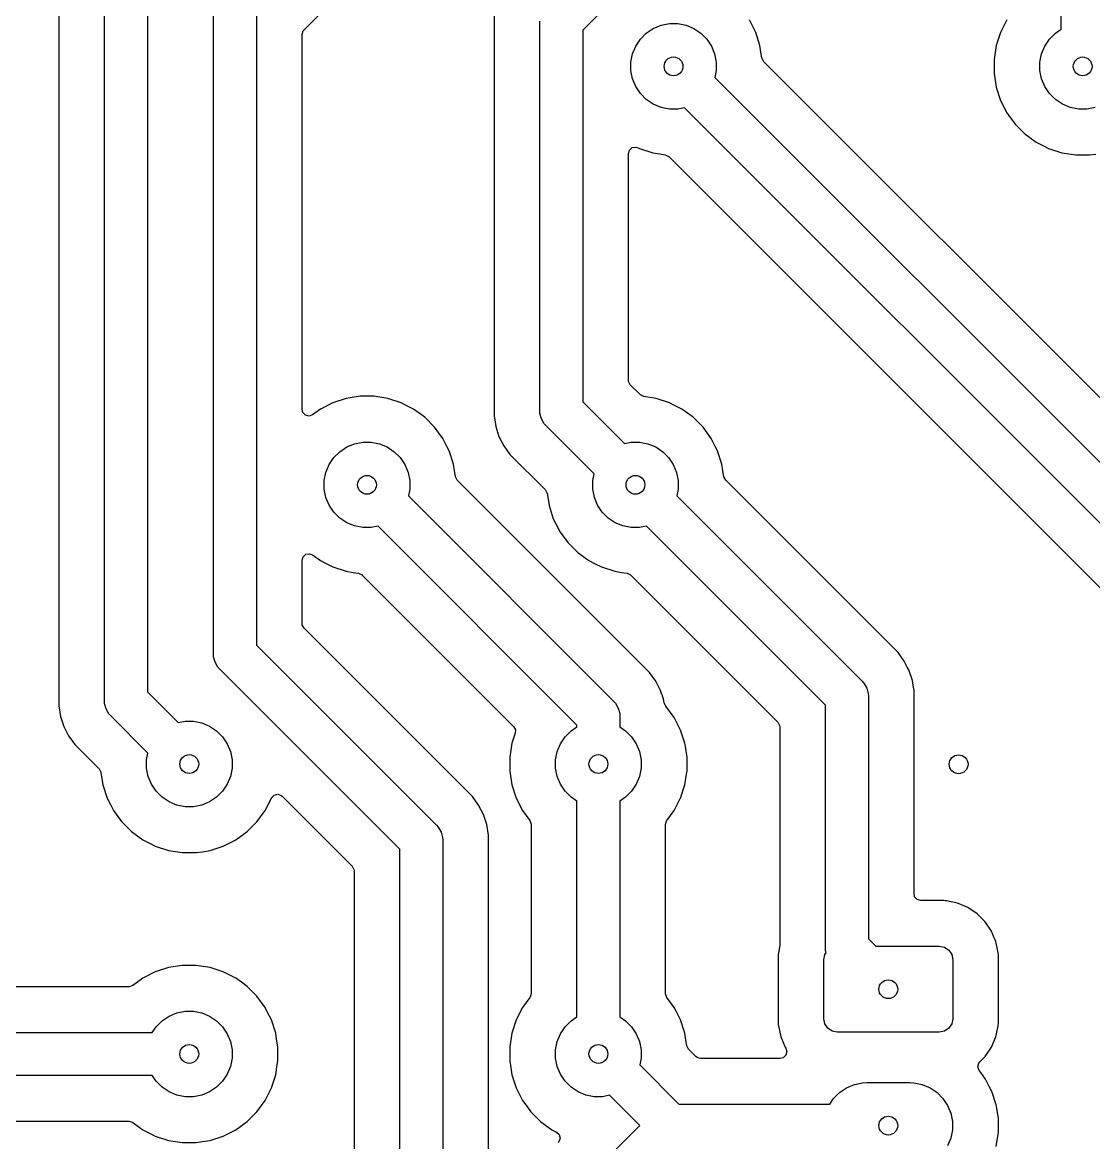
# Model space of a CAD drawing. Header units: millimetres. Extents: x 20 to 120, y -120 to -20.
# Drawn here: x 62.67 to 82.62, y -74.25 to -53.39 of the extents above; entities that cross this region are included whole.
import ezdxf

# ---------------------------------------------------------------- set-up
doc = ezdxf.new("R2010")
doc.units = ezdxf.units.MM
doc.layers.add('B.Cu', color=153, linetype='CONTINUOUS', true_color=0x4d7fc4)

msp = doc.modelspace()

# ---------------------------------------------------------------- linework, layer by layer
at = {"layer": 'B.Cu', "linetype": 'CONTINUOUS'}
for p, q in [((67.91682, -53.523354), (71.373681, -50.066493)), ((82.02, -53.514752), (82.02, -50.228547)), ((75.066142, -51.569443), (73.1073, -53.528285)), ((63.3495, -52.639825), (63.3495, -66.118422)), ((64.2, -66.02), (64.2, -52.738248)), ((65, -52.903933), (65, -65.854314)), ((66.230001, -65.150863), (66.230001, -53.041699)), ((67.030001, -53.207384), (67.030001, -64.985177)), ((71.4568, -53.264177), (71.4568, -60.715722)), ((72.3073, -60.6173), (72.3073, -53.3626)), ((74.567772, -53.439448), (74.721586, -53.408852)), ((74.721586, -53.408852), (74.878414, -53.408852)), ((74.878414, -53.408852), (75.032228, -53.439448)), ((76.255802, -53.426634), (76.211634, -53.339949)), ((81.008368, -53.339945), (80.890422, -53.571423)), ((67.880501, -53.611035), (67.900186, -53.543996)), ((67.880501, -60.595258), (67.880501, -53.611035)), ((67.900186, -53.543996), (67.91682, -53.523354)), ((73.1073, -53.528285), (73.1073, -60.451614)), ((74.181592, -53.697485), (74.292485, -53.586592)), ((74.292485, -53.586592), (74.422883, -53.499463)), ((74.422883, -53.499463), (74.567772, -53.439448)), ((75.032228, -53.439448), (75.177117, -53.499463)), ((75.177117, -53.499463), (75.307515, -53.586592)), ((75.307515, -53.586592), (75.418408, -53.697485)), ((76.329577, -53.571423), (76.255802, -53.426634)), ((76.329577, -53.571425), (76.329577, -53.571423)), ((76.329579, -53.571428), (76.329577, -53.571425)), ((76.40986, -53.818507), (76.329579, -53.571428)), ((80.890422, -53.571423), (80.81014, -53.818506)), ((81.801592, -53.697485), (81.912485, -53.586592)), ((81.912485, -53.586592), (82.02, -53.514752)), ((74.034448, -53.972772), (74.094463, -53.827883)), ((74.094463, -53.827883), (74.181592, -53.697485)), ((75.418408, -53.697485), (75.505537, -53.827883)), ((75.505537, -53.827883), (75.565552, -53.972772)), ((76.421966, -53.894945), (76.40986, -53.818507)), ((80.81014, -53.818506), (80.7695, -54.075097)), ((81.654448, -53.972772), (81.714463, -53.827883)), ((81.714463, -53.827883), (81.801592, -53.697485)), ((74.003852, -54.126586), (74.034448, -53.972772)), ((75.565552, -53.972772), (75.596148, -54.126586)), ((76.446442, -54.049477), (76.421966, -53.894945)), ((81.623852, -54.126586), (81.654448, -53.972772)), ((74.003852, -54.283414), (74.003852, -54.126586)), ((75.596148, -54.126586), (75.596148, -54.283414)), ((76.447749, -54.056437), (76.446442, -54.049477)), ((76.481234, -54.11776), (76.447749, -54.056437)), ((85.353746, -62.990272), (76.481234, -54.11776)), ((80.7695, -54.075097), (80.7695, -54.334902)), ((81.623852, -54.283414), (81.623852, -54.126586)), ((74.034448, -54.437228), (74.003852, -54.283414)), ((74.094463, -54.582117), (74.034448, -54.437228)), ((75.596148, -54.283414), (75.570921, -54.410235)), ((75.570921, -54.410235), (84.821942, -63.661257)), ((80.7695, -54.334902), (80.81014, -54.591493)), ((81.654448, -54.437228), (81.623852, -54.283414)), ((81.714463, -54.582117), (81.654448, -54.437228)), ((74.181592, -54.712515), (74.094463, -54.582117)), ((80.81014, -54.591493), (80.890422, -54.838576)), ((81.801592, -54.712515), (81.714463, -54.582117)), ((74.292485, -54.823408), (74.181592, -54.712515)), ((74.422883, -54.910537), (74.292485, -54.823408)), ((80.890422, -54.838576), (81.008368, -55.070054)), ((81.912485, -54.823408), (81.801592, -54.712515)), ((82.042883, -54.910537), (81.912485, -54.823408)), ((74.567772, -54.970552), (74.422883, -54.910537)), ((74.721586, -55.001148), (74.567772, -54.970552)), ((74.878414, -55.001148), (74.721586, -55.001148)), ((75.005235, -54.975921), (74.878414, -55.001148)), ((84.1391, -64.109785), (75.005235, -54.975921)), ((81.008368, -55.070054), (81.0383, -55.111252)), ((82.187772, -54.970552), (82.042883, -54.910537)), ((82.341586, -55.001148), (82.187772, -54.970552)), ((82.498414, -55.001148), (82.341586, -55.001148)), ((82.652228, -54.970552), (82.498414, -55.001148)), ((81.0383, -55.111252), (81.161069, -55.280229)), ((81.161069, -55.280229), (81.344771, -55.463931)), ((81.344771, -55.463931), (81.554949, -55.616634)), ((74.030289, -55.717833), (74.099447, -55.707889)), ((74.099447, -55.707889), (74.138094, -55.720142)), ((81.554949, -55.616634), (81.702445, -55.691787)), ((81.702445, -55.691787), (81.786423, -55.734577)), ((73.9578, -55.830627), (73.977485, -55.763588)), ((73.9578, -60.047964), (73.9578, -55.830627)), ((73.977485, -55.763588), (74.030289, -55.717833)), ((74.138094, -55.720142), (74.166428, -55.734579)), ((74.166428, -55.734579), (74.413507, -55.81486)), ((74.413507, -55.81486), (74.541393, -55.835114)), ((74.541393, -55.835114), (74.644477, -55.851442)), ((74.644477, -55.851442), (74.707612, -55.881371)), ((74.707612, -55.881371), (74.71276, -55.886234)), ((74.71276, -55.886234), (83.252281, -64.425755)), ((81.786423, -55.734577), (81.786425, -55.734577)), ((81.786425, -55.734577), (81.786428, -55.734579)), ((81.786428, -55.734579), (82.033507, -55.81486)), ((82.033507, -55.81486), (82.162127, -55.835231)), ((82.162127, -55.835231), (82.290098, -55.8555)), ((82.290098, -55.8555), (82.290103, -55.8555)), ((82.290103, -55.8555), (82.549902, -55.8555)), ((82.549902, -55.8555), (82.663298, -55.837539)), ((73.960634, -60.074322), (73.9578, -60.047964)), ((73.994119, -60.135645), (73.960634, -60.074322)), ((74.177239, -60.318765), (73.994119, -60.135645)), ((68.456423, -60.470422), (68.224945, -60.588368)), ((68.703506, -60.39014), (68.456423, -60.470422)), ((68.960098, -60.3495), (68.703506, -60.39014)), ((68.960103, -60.3495), (68.960098, -60.3495)), ((69.219897, -60.3495), (68.960103, -60.3495)), ((69.219902, -60.3495), (69.219897, -60.3495)), ((69.476493, -60.39014), (69.219902, -60.3495)), ((69.723576, -60.470422), (69.476493, -60.39014)), ((69.818684, -60.518883), (69.723576, -60.470422)), ((73.1073, -60.451614), (73.884764, -61.229078)), ((74.182387, -60.323628), (74.177239, -60.318765)), ((74.245522, -60.353557), (74.182387, -60.323628)), ((74.476493, -60.390139), (74.245522, -60.353557)), ((74.723576, -60.470422), (74.476493, -60.390139)), ((74.818684, -60.518883), (74.723576, -60.470422)), ((67.894831, -60.653125), (67.880501, -60.595258)), ((67.943526, -60.70323), (67.894831, -60.653125)), ((68.01158, -60.719056), (67.943526, -60.70323)), ((68.077386, -60.695576), (68.01158, -60.719056)), ((68.224945, -60.588368), (68.077386, -60.695576)), ((69.955051, -60.588366), (69.818684, -60.518883)), ((70.165229, -60.741069), (69.955051, -60.588366)), ((71.4568, -60.715722), (71.48759, -60.910126)), ((72.310722, -60.66951), (72.3073, -60.6173)), ((72.337748, -60.770374), (72.310722, -60.66951)), ((74.955051, -60.588366), (74.818684, -60.518883)), ((75.165229, -60.741069), (74.955051, -60.588366)), ((70.348931, -60.924771), (70.165229, -60.741069)), ((70.501634, -61.134949), (70.348931, -60.924771)), ((71.48759, -60.910126), (71.548417, -61.09733)), ((72.389959, -60.860805), (72.337748, -60.770374)), ((72.424457, -60.900143), (72.389959, -60.860805)), ((73.319078, -61.794764), (72.424457, -60.900143)), ((75.348931, -60.924771), (75.165229, -60.741069)), ((75.501634, -61.134949), (75.348931, -60.924771)), ((70.576787, -61.282445), (70.501634, -61.134949)), ((71.548417, -61.09733), (71.637776, -61.272705)), ((75.576787, -61.282445), (75.501634, -61.134949)), ((68.582485, -61.381592), (68.712883, -61.294463)), ((68.712883, -61.294463), (68.857772, -61.234448)), ((68.857772, -61.234448), (69.011586, -61.203852)), ((69.011586, -61.203852), (69.168414, -61.203852)), ((69.168414, -61.203852), (69.322228, -61.234448)), ((69.322228, -61.234448), (69.467117, -61.294463)), ((69.467117, -61.294463), (69.597515, -61.381592)), ((70.619577, -61.366423), (70.576787, -61.282445)), ((71.637776, -61.272705), (71.753472, -61.431946)), ((73.884764, -61.229078), (74.011586, -61.203852)), ((74.011586, -61.203852), (74.168414, -61.203852)), ((74.168414, -61.203852), (74.322228, -61.234448)), ((74.322228, -61.234448), (74.467117, -61.294463)), ((74.467117, -61.294463), (74.597515, -61.381592)), ((75.619577, -61.366423), (75.576787, -61.282445)), ((68.384463, -61.622883), (68.471592, -61.492485)), ((68.471592, -61.492485), (68.582485, -61.381592)), ((69.597515, -61.381592), (69.708408, -61.492485)), ((69.708408, -61.492485), (69.795537, -61.622883)), ((70.619577, -61.366425), (70.619577, -61.366423)), ((70.619579, -61.366428), (70.619577, -61.366425)), ((70.69986, -61.613507), (70.619579, -61.366428)), ((71.753472, -61.431946), (71.753474, -61.431948)), ((71.753474, -61.431948), (72.408765, -62.087239)), ((74.597515, -61.381592), (74.708408, -61.492485)), ((74.708408, -61.492485), (74.795537, -61.622883)), ((75.619577, -61.366425), (75.619577, -61.366423)), ((75.619579, -61.366428), (75.619577, -61.366425)), ((75.69986, -61.613507), (75.619579, -61.366428)), ((68.324448, -61.767772), (68.384463, -61.622883)), ((69.795537, -61.622883), (69.855552, -61.767772)), ((70.720114, -61.741393), (70.69986, -61.613507)), ((70.736442, -61.844477), (70.720114, -61.741393)), ((74.795537, -61.622883), (74.855552, -61.767772)), ((75.720114, -61.741393), (75.69986, -61.613507)), ((75.736442, -61.844477), (75.720114, -61.741393)), ((68.293852, -61.921586), (68.324448, -61.767772)), ((68.293852, -62.078414), (68.293852, -61.921586)), ((69.855552, -61.767772), (69.886148, -61.921586)), ((69.886148, -61.921586), (69.886148, -62.078414)), ((70.737749, -61.851437), (70.736442, -61.844477)), ((70.771234, -61.91276), (70.737749, -61.851437)), ((74.214646, -65.356172), (70.771234, -61.91276)), ((73.293852, -61.921586), (73.319078, -61.794764)), ((73.293852, -62.078414), (73.293852, -61.921586)), ((74.855552, -61.767772), (74.886148, -61.921586)), ((74.886148, -61.921586), (74.886148, -62.078414)), ((75.737749, -61.851437), (75.736442, -61.844477)), ((75.771234, -61.91276), (75.737749, -61.851437)), ((78.982328, -65.123854), (75.771234, -61.91276)), ((68.324448, -62.232228), (68.293852, -62.078414)), ((69.886148, -62.078414), (69.860921, -62.205235)), ((72.408765, -62.087239), (72.44225, -62.148562)), ((72.44225, -62.148562), (72.443557, -62.155522)), ((72.443557, -62.155522), (72.480139, -62.386493)), ((73.324448, -62.232228), (73.293852, -62.078414)), ((74.886148, -62.078414), (74.860921, -62.205235)), ((68.384463, -62.377117), (68.324448, -62.232228)), ((68.471592, -62.507515), (68.384463, -62.377117)), ((69.860921, -62.205235), (73.682842, -66.027157)), ((72.480139, -62.386493), (72.560422, -62.633576)), ((73.384463, -62.377117), (73.324448, -62.232228)), ((73.471592, -62.507515), (73.384463, -62.377117)), ((74.860921, -62.205235), (78.311343, -65.655657)), ((68.582485, -62.618408), (68.471592, -62.507515)), ((73.582485, -62.618408), (73.471592, -62.507515)), ((68.712883, -62.705537), (68.582485, -62.618408)), ((68.857772, -62.765552), (68.712883, -62.705537)), ((69.011586, -62.796148), (68.857772, -62.765552)), ((69.168414, -62.796148), (69.011586, -62.796148)), ((69.295235, -62.770921), (69.168414, -62.796148)), ((73, -66.475685), (69.295235, -62.770921)), ((72.560422, -62.633576), (72.641534, -62.792764)), ((72.641534, -62.792764), (72.678366, -62.865051)), ((73.712883, -62.705537), (73.582485, -62.618408)), ((73.857772, -62.765552), (73.712883, -62.705537)), ((74.011586, -62.796148), (73.857772, -62.765552)), ((74.168414, -62.796148), (74.011586, -62.796148)), ((74.295235, -62.770921), (74.168414, -62.796148)), ((77.6285, -66.104186), (74.295235, -62.770921)), ((72.678366, -62.865051), (72.831069, -63.075229)), ((72.831069, -63.075229), (73.014771, -63.258931)), ((67.880501, -63.404741), (67.900186, -63.337702)), ((67.880501, -64.581527), (67.880501, -63.404741)), ((67.900186, -63.337702), (67.95299, -63.291947)), ((67.95299, -63.291947), (68.022148, -63.282003)), ((68.022148, -63.282003), (68.077383, -63.304421)), ((68.077383, -63.304421), (68.224949, -63.411634)), ((68.224949, -63.411634), (68.32786, -63.46407)), ((73.014771, -63.258931), (73.224949, -63.411634)), ((73.224949, -63.411634), (73.32787, -63.464075)), ((68.32786, -63.46407), (68.456423, -63.529577)), ((68.456423, -63.529577), (68.456425, -63.529577)), ((68.456425, -63.529577), (68.456428, -63.529579)), ((68.456428, -63.529579), (68.703507, -63.60986)), ((68.703507, -63.60986), (68.831393, -63.630114)), ((68.831393, -63.630114), (68.934477, -63.646442)), ((73.32787, -63.464075), (73.456423, -63.529577)), ((73.456423, -63.529577), (73.456425, -63.529577)), ((73.456425, -63.529577), (73.456428, -63.529579)), ((73.456428, -63.529579), (73.703507, -63.60986)), ((73.703507, -63.60986), (73.831393, -63.630114)), ((73.831393, -63.630114), (73.934477, -63.646442)), ((68.934477, -63.646442), (68.997612, -63.676371)), ((68.997612, -63.676371), (69.00276, -63.681234)), ((69.00276, -63.681234), (71.820989, -66.499463)), ((73.934477, -63.646442), (73.997612, -63.676371)), ((73.997612, -63.676371), (74.00276, -63.681234)), ((74.00276, -63.681234), (76.741681, -66.420155)), ((67.883335, -64.607885), (67.880501, -64.581527)), ((67.91682, -64.669208), (67.883335, -64.607885)), ((71.053829, -67.806217), (67.91682, -64.669208)), ((67.030001, -64.985177), (70.382843, -68.33802)), ((66.233423, -65.203073), (66.230001, -65.150863)), ((66.260449, -65.303937), (66.233423, -65.203073)), ((66.31266, -65.394368), (66.260449, -65.303937)), ((79.098024, -65.283095), (78.982328, -65.123854)), ((79.154281, -65.393506), (79.098024, -65.283095)), ((66.347158, -65.433706), (66.31266, -65.394368)), ((69.7, -68.786547), (66.347158, -65.433706)), ((74.353828, -65.495354), (74.214646, -65.356172)), ((74.469524, -65.654595), (74.353828, -65.495354)), ((79.187829, -65.459347), (79.154281, -65.393506)), ((79.188891, -65.463112), (79.187829, -65.459347)), ((79.248208, -65.645669), (79.188891, -65.463112)), ((74.540231, -65.793366), (74.469524, -65.654595)), ((78.311343, -65.655657), (78.345841, -65.694995)), ((78.345841, -65.694995), (78.398052, -65.785426)), ((79.248208, -65.64567), (79.248208, -65.645669)), ((79.248209, -65.645674), (79.248208, -65.64567)), ((79.2545, -65.685394), (79.248209, -65.645674)), ((79.279, -65.840077), (79.2545, -65.685394)), ((65, -65.854314), (65.574764, -66.429078)), ((74.558883, -65.829974), (74.540231, -65.793366)), ((74.558885, -65.829977), (74.558883, -65.829974)), ((74.583958, -65.907145), (74.558885, -65.829977)), ((74.584852, -65.909897), (74.583958, -65.907145)), ((74.619709, -66.017173), (74.584852, -65.909897)), ((78.398052, -65.785426), (78.425078, -65.88629)), ((78.425078, -65.88629), (78.4285, -65.9385)), ((79.279, -69.6205), (79.279, -65.840077)), ((63.3495, -66.118422), (63.38029, -66.312826)), ((64.203422, -66.07221), (64.2, -66.02)), ((64.230448, -66.173074), (64.203422, -66.07221)), ((73.682842, -66.027157), (73.717341, -66.066495)), ((73.717341, -66.066495), (73.769552, -66.156927)), ((74.627346, -66.065398), (74.619709, -66.017173)), ((74.62916, -66.072012), (74.627346, -66.065398)), ((74.634905, -66.081896), (74.62916, -66.072012)), ((74.643242, -66.104376), (74.634905, -66.081896)), ((74.65314, -66.11327), (74.643242, -66.104376)), ((74.65704, -66.119979), (74.65314, -66.11327)), ((74.655767, -66.121067), (74.65704, -66.119979)), ((74.658927, -66.124767), (74.655767, -66.121067)), ((74.658931, -66.124771), (74.658927, -66.124767)), ((74.811634, -66.334949), (74.658931, -66.124771)), ((77.6285, -70.6235), (77.6285, -66.104186)), ((78.4285, -65.9385), (78.4285, -70.457814)), ((63.38029, -66.312826), (63.441117, -66.50003)), ((64.282659, -66.263505), (64.230448, -66.173074)), ((64.317157, -66.302843), (64.282659, -66.263505)), ((65.009078, -66.994764), (64.317157, -66.302843)), ((73.769552, -66.156927), (73.796578, -66.25779)), ((73.796578, -66.25779), (73.8, -66.31)), ((73.8, -66.31), (73.8, -66.509752)), ((74.873554, -66.456474), (74.811634, -66.334949)), ((63.441117, -66.50003), (63.510227, -66.635664)), ((65.574764, -66.429078), (65.701586, -66.403852)), ((65.701586, -66.403852), (65.858414, -66.403852)), ((65.858414, -66.403852), (66.012228, -66.434448)), ((66.012228, -66.434448), (66.157117, -66.494463)), ((66.157117, -66.494463), (66.287515, -66.581592)), ((71.820989, -66.499463), (71.854474, -66.560786)), ((71.854474, -66.560786), (71.851239, -66.625462)), ((72.892485, -66.581592), (73, -66.509752)), ((73, -66.509752), (73, -66.475685)), ((73.8, -66.509752), (73.907515, -66.581592)), ((74.929577, -66.566423), (74.873554, -66.456474)), ((76.741681, -66.420155), (76.775166, -66.481478)), ((76.775166, -66.481478), (76.778, -66.507836)), ((76.778, -66.507836), (76.778, -70.582338)), ((63.510227, -66.635664), (63.530476, -66.675405)), ((63.530476, -66.675405), (63.646172, -66.834646)), ((66.287515, -66.581592), (66.398408, -66.692485)), ((66.398408, -66.692485), (66.485537, -66.822883)), ((71.851239, -66.625462), (71.79014, -66.813502)), ((72.694463, -66.822883), (72.781592, -66.692485)), ((72.781592, -66.692485), (72.892485, -66.581592)), ((73.907515, -66.581592), (74.018408, -66.692485)), ((74.018408, -66.692485), (74.105537, -66.822883)), ((74.929577, -66.566425), (74.929577, -66.566423)), ((74.929579, -66.566428), (74.929577, -66.566425)), ((75.00986, -66.813507), (74.929579, -66.566428)), ((63.646172, -66.834646), (63.646174, -66.834648)), ((63.646174, -66.834648), (64.098765, -67.287239)), ((66.485537, -66.822883), (66.545552, -66.967772)), ((66.545552, -66.967772), (66.576148, -67.121586)), ((71.79014, -66.813505), (71.7495, -67.070097)), ((71.79014, -66.813502), (71.79014, -66.813505)), ((72.603852, -67.121586), (72.634448, -66.967772)), ((72.634448, -66.967772), (72.694463, -66.822883)), ((74.105537, -66.822883), (74.165552, -66.967772)), ((74.165552, -66.967772), (74.196148, -67.121586)), ((75.019757, -66.875996), (75.00986, -66.813507)), ((75.0505, -67.070097), (75.019757, -66.875996)), ((64.983852, -67.121586), (65.009078, -66.994764)), ((64.983852, -67.278414), (64.983852, -67.121586)), ((66.576148, -67.121586), (66.576148, -67.278414)), ((71.7495, -67.070097), (71.7495, -67.329902)), ((72.603852, -67.278414), (72.603852, -67.121586)), ((74.196148, -67.121586), (74.196148, -67.278414)), ((75.0505, -67.329902), (75.0505, -67.070097)), ((64.098765, -67.287239), (64.13225, -67.348562)), ((64.13225, -67.348562), (64.133557, -67.355522)), ((64.133557, -67.355522), (64.170139, -67.586493)), ((65.014448, -67.432228), (64.983852, -67.278414)), ((66.576148, -67.278414), (66.545552, -67.432228)), ((71.7495, -67.329902), (71.79014, -67.586493)), ((72.634448, -67.432228), (72.603852, -67.278414)), ((74.196148, -67.278414), (74.165552, -67.432228)), ((75.00986, -67.586493), (75.041003, -67.38986)), ((75.041003, -67.38986), (75.0505, -67.329902)), ((64.170139, -67.586493), (64.250422, -67.833576)), ((65.074463, -67.577117), (65.014448, -67.432228)), ((65.161592, -67.707515), (65.074463, -67.577117)), ((66.485537, -67.577117), (66.398408, -67.707515)), ((66.545552, -67.432228), (66.485537, -67.577117)), ((71.79014, -67.586493), (71.870422, -67.833576)), ((72.694463, -67.577117), (72.634448, -67.432228)), ((72.781592, -67.707515), (72.694463, -67.577117)), ((74.105537, -67.577117), (74.018408, -67.707515)), ((74.165552, -67.432228), (74.105537, -67.577117)), ((74.929579, -67.833572), (75.00986, -67.586493)), ((65.272485, -67.818408), (65.161592, -67.707515)), ((66.398408, -67.707515), (66.287515, -67.818408)), ((67.311302, -67.83019), (67.359277, -67.779394)), ((67.359277, -67.779394), (67.427098, -67.762599)), ((67.427098, -67.762599), (67.493233, -67.785136)), ((67.493233, -67.785136), (67.509468, -67.798804)), ((67.509468, -67.798804), (68.813181, -69.102517)), ((71.169523, -67.965456), (71.053829, -67.806217)), ((72.892485, -67.818408), (72.781592, -67.707515)), ((74.018408, -67.707515), (73.907515, -67.818408)), ((64.250422, -67.833576), (64.31762, -67.965457)), ((64.31762, -67.965457), (64.354722, -68.038274)), ((65.402883, -67.905537), (65.272485, -67.818408)), ((65.547772, -67.965552), (65.402883, -67.905537)), ((65.701586, -67.996148), (65.547772, -67.965552)), ((65.858414, -67.996148), (65.701586, -67.996148)), ((66.012228, -67.965552), (65.858414, -67.996148)), ((66.157117, -67.905537), (66.012228, -67.965552)), ((66.287515, -67.818408), (66.157117, -67.905537)), ((67.191634, -68.065051), (67.309579, -67.833572)), ((67.309579, -67.83357), (67.311302, -67.83019)), ((67.309579, -67.833572), (67.309579, -67.83357)), ((71.258882, -68.140831), (71.169523, -67.965456)), ((71.870422, -67.833576), (71.988366, -68.065051)), ((73, -67.890247), (72.892485, -67.818408)), ((73, -71.909752), (73, -67.890247)), ((73.907515, -67.818408), (73.8, -67.890247)), ((73.8, -67.890247), (73.8, -71.909752)), ((74.811634, -68.065051), (74.925247, -67.842073)), ((74.925247, -67.842073), (74.929577, -67.833576)), ((74.929577, -67.833575), (74.929579, -67.833572)), ((74.929577, -67.833576), (74.929577, -67.833575)), ((64.354722, -68.038274), (64.368368, -68.065054)), ((64.368368, -68.065054), (64.482093, -68.221583)), ((64.482093, -68.221583), (64.521069, -68.275229)), ((67.038931, -68.275229), (67.191634, -68.065051)), ((71.319709, -68.328035), (71.258882, -68.140831)), ((71.988366, -68.065051), (72.125819, -68.254239)), ((74.674161, -68.254265), (74.811634, -68.065051)), ((64.521069, -68.275229), (64.704771, -68.458931)), ((66.855229, -68.458931), (67.038931, -68.275229)), ((70.382843, -68.33802), (70.417341, -68.377357)), ((70.417341, -68.377357), (70.469552, -68.467788)), ((71.3505, -68.522439), (71.319709, -68.328035)), ((72.125819, -68.254239), (72.149298, -68.320043)), ((72.149298, -68.320043), (72.1495, -68.327122)), ((72.1495, -68.327122), (72.1495, -71.472877)), ((74.6505, -68.327122), (74.670185, -68.260083)), ((74.6505, -71.472877), (74.6505, -68.327122)), ((74.670185, -68.260083), (74.674161, -68.254265)), ((64.704771, -68.458931), (64.914949, -68.611634)), ((64.914949, -68.611634), (65.062445, -68.686787)), ((66.413572, -68.729579), (66.645051, -68.611634)), ((66.645051, -68.611634), (66.855229, -68.458931)), ((70.469552, -68.467788), (70.469552, -68.467789)), ((70.469552, -68.467789), (70.496578, -68.568652)), ((70.496578, -68.568652), (70.5, -68.620862)), ((70.5, -68.620862), (70.5, -76.9)), ((71.3505, -76.998422), (71.3505, -68.522439)), ((65.062445, -68.686787), (65.146423, -68.729577)), ((65.146423, -68.729577), (65.146425, -68.729577)), ((65.146425, -68.729577), (65.146428, -68.729579)), ((65.146428, -68.729579), (65.393507, -68.80986)), ((65.393507, -68.80986), (65.525706, -68.830797)), ((65.525706, -68.830797), (65.650098, -68.8505)), ((65.650098, -68.8505), (65.650103, -68.8505)), ((65.650103, -68.8505), (65.909902, -68.8505)), ((65.909902, -68.8505), (66.023298, -68.832539)), ((66.023298, -68.832539), (66.166493, -68.80986)), ((66.166493, -68.80986), (66.413572, -68.729579)), ((69.7, -76.5), (69.7, -68.786547)), ((68.813181, -69.102517), (68.846666, -69.16384)), ((68.846666, -69.16384), (68.8495, -69.190198)), ((68.8495, -69.190198), (68.8495, -75.5255)), ((79.290206, -69.672011), (79.279, -69.6205)), ((79.335961, -69.724815), (79.290206, -69.672011)), ((79.403, -69.7445), (79.335961, -69.724815)), ((79.834027, -69.7445), (79.403, -69.7445)), ((79.834038, -69.7445), (79.834027, -69.7445)), ((79.866492, -69.746433), (79.834038, -69.7445)), ((79.88125, -69.747312), (79.866492, -69.746433)), ((80.086602, -69.791984), (79.88125, -69.747312)), ((80.086613, -69.791987), (80.086602, -69.791984)), ((80.279808, -69.874718), (80.086613, -69.791987)), ((80.279811, -69.87472), (80.279808, -69.874718)), ((80.279813, -69.874721), (80.279811, -69.87472)), ((80.453865, -69.992523), (80.279813, -69.874721)), ((80.602477, -70.141135), (80.453865, -69.992523)), ((80.720279, -70.315187), (80.602477, -70.141135)), ((80.72028, -70.315189), (80.720279, -70.315187)), ((80.720281, -70.315191), (80.72028, -70.315189)), ((80.767525, -70.425517), (80.720281, -70.315191)), ((78.4285, -70.457814), (78.565686, -70.595)), ((80.788075, -70.473506), (80.767525, -70.425517)), ((80.803012, -70.508386), (80.788075, -70.473506)), ((80.803015, -70.508397), (80.803012, -70.508386)), ((80.807702, -70.529945), (80.803015, -70.508397)), ((76.752312, -70.713755), (76.7495, -70.760962)), ((76.775166, -70.608696), (76.752312, -70.713749)), ((76.752312, -70.713749), (76.752312, -70.713755)), ((76.778, -70.582338), (76.775166, -70.608696)), ((77.61903, -70.749329), (77.642311, -70.714485)), ((77.631922, -70.67571), (77.6285, -70.6235)), ((77.642311, -70.714485), (77.631922, -70.67571)), ((78.565686, -70.595), (79.75, -70.595)), ((79.75, -70.595), (79.845671, -70.61403)), ((79.845671, -70.61403), (79.926777, -70.668223)), ((79.926777, -70.668223), (79.98097, -70.749329)), ((80.847688, -70.713755), (80.807702, -70.529945)), ((80.8505, -70.760962), (80.847688, -70.713755)), ((76.7495, -70.760962), (76.7495, -72.029038)), ((77.6, -70.845), (77.61903, -70.749329)), ((77.6, -71.945), (77.6, -70.845)), ((79.98097, -70.749329), (80, -70.845)), ((80, -70.845), (80, -71.945)), ((80.8505, -72.029038), (80.8505, -70.760962)), ((65.146423, -71.070422), (64.914945, -71.188368)), ((65.393506, -70.99014), (65.146423, -71.070422)), ((65.650098, -70.9495), (65.393506, -70.99014)), ((65.650103, -70.9495), (65.650098, -70.9495)), ((65.909897, -70.9495), (65.650103, -70.9495)), ((65.909902, -70.9495), (65.909897, -70.9495)), ((66.166493, -70.99014), (65.909902, -70.9495)), ((66.413576, -71.070422), (66.166493, -70.99014)), ((66.572764, -71.151534), (66.413576, -71.070422)), ((66.645051, -71.188366), (66.572764, -71.151534)), ((64.652877, -71.3495), (58.266778, -71.3495)), ((64.659956, -71.349298), (64.652877, -71.3495)), ((64.725762, -71.325818), (64.659956, -71.349298)), ((64.914945, -71.188368), (64.725762, -71.325818)), ((66.645053, -71.188367), (66.645051, -71.188366)), ((66.645054, -71.188368), (66.645053, -71.188367)), ((66.750671, -71.265103), (66.645054, -71.188368)), ((66.855229, -71.341069), (66.750671, -71.265103)), ((67.038931, -71.524771), (66.855229, -71.341069)), ((67.191634, -71.734949), (67.038931, -71.524771)), ((72.125818, -71.545762), (71.988368, -71.734945)), ((72.129815, -71.539916), (72.125818, -71.545762)), ((72.1495, -71.472877), (72.129815, -71.539916)), ((74.650702, -71.479956), (74.6505, -71.472877)), ((74.674182, -71.545762), (74.650702, -71.479956)), ((74.811634, -71.734949), (74.674182, -71.545762)), ((67.231825, -71.813828), (67.191634, -71.734949)), ((71.988368, -71.734945), (71.870422, -71.966423)), ((74.851825, -71.813828), (74.811634, -71.734949)), ((65.161592, -72.092485), (65.272485, -71.981592)), ((65.272485, -71.981592), (65.402883, -71.894463)), ((65.402883, -71.894463), (65.547772, -71.834448)), ((65.547772, -71.834448), (65.701586, -71.803852)), ((65.701586, -71.803852), (65.858414, -71.803852)), ((65.858414, -71.803852), (66.012228, -71.834448)), ((66.012228, -71.834448), (66.157117, -71.894463)), ((66.157117, -71.894463), (66.287515, -71.981592)), ((66.287515, -71.981592), (66.398408, -72.092485)), ((67.309577, -71.966423), (67.231825, -71.813828)), ((67.309577, -71.966425), (67.309577, -71.966423)), ((67.309579, -71.966428), (67.309577, -71.966425)), ((67.38986, -72.213507), (67.309579, -71.966428)), ((71.870422, -71.966423), (71.79014, -72.213506)), ((72.781592, -72.092485), (72.892485, -71.981592)), ((72.892485, -71.981592), (73, -71.909752)), ((73.8, -71.909752), (73.907515, -71.981592)), ((73.907515, -71.981592), (74.018408, -72.092485)), ((74.929577, -71.966423), (74.851825, -71.813828)), ((74.929577, -71.966425), (74.929577, -71.966423)), ((74.929579, -71.966428), (74.929577, -71.966425)), ((75.00986, -72.213507), (74.929579, -71.966428)), ((77.61903, -72.040671), (77.6, -71.945)), ((80, -71.945), (79.98097, -72.040671)), ((65.089753, -72.2), (65.161592, -72.092485)), ((66.398408, -72.092485), (66.485537, -72.222883)), ((72.694463, -72.222883), (72.781592, -72.092485)), ((74.018408, -72.092485), (74.105537, -72.222883)), ((76.7495, -72.029038), (76.750773, -72.050405)), ((76.750773, -72.050405), (76.752312, -72.07625)), ((76.752312, -72.07625), (76.796984, -72.281602)), ((77.673223, -72.121777), (77.61903, -72.040671)), ((77.754329, -72.17597), (77.673223, -72.121777)), ((77.85, -72.195), (77.754329, -72.17597)), ((79.845671, -72.17597), (79.75, -72.195)), ((79.926777, -72.121777), (79.845671, -72.17597)), ((79.98097, -72.040671), (79.926777, -72.121777)), ((80.803013, -72.281612), (80.840236, -72.1105)), ((80.840236, -72.1105), (80.847687, -72.07625)), ((80.847687, -72.076249), (80.847688, -72.076245)), ((80.847687, -72.07625), (80.847687, -72.076249)), ((80.847688, -72.076245), (80.8505, -72.029038)), ((58.3652, -72.2), (65.089753, -72.2)), ((66.485537, -72.222883), (66.545552, -72.367772)), ((66.545552, -72.367772), (66.576148, -72.521586)), ((67.407072, -72.322181), (67.38986, -72.213507)), ((67.4305, -72.470097), (67.407072, -72.322181)), ((71.79014, -72.213506), (71.7495, -72.470097)), ((72.603852, -72.521586), (72.634448, -72.367772)), ((72.634448, -72.367772), (72.694463, -72.222883)), ((74.105537, -72.222883), (74.165552, -72.367772)), ((74.165552, -72.367772), (74.196148, -72.521586)), ((75.030114, -72.341393), (75.00986, -72.213507)), ((75.046442, -72.444477), (75.030114, -72.341393)), ((76.796984, -72.281602), (76.796987, -72.281613)), ((76.796987, -72.281613), (76.879718, -72.474808)), ((79.75, -72.195), (77.85, -72.195)), ((80.720279, -72.474813), (80.803013, -72.281612)), ((66.576148, -72.521586), (66.576148, -72.678414)), ((67.4305, -72.729902), (67.4305, -72.470097)), ((71.7495, -72.470097), (71.7495, -72.729902)), ((72.603852, -72.678414), (72.603852, -72.521586)), ((74.196148, -72.521586), (74.196148, -72.678414)), ((75.047749, -72.451437), (75.046442, -72.444477)), ((75.081234, -72.51276), (75.047749, -72.451437)), ((75.216655, -72.648181), (75.081234, -72.51276)), ((76.879718, -72.474808), (76.87972, -72.474811)), ((76.87972, -72.474811), (76.879721, -72.474813)), ((76.879721, -72.474813), (76.890675, -72.490998)), ((76.890675, -72.490998), (76.91195, -72.557548)), ((76.91195, -72.557548), (76.893867, -72.625037)), ((80.602477, -72.648865), (80.720279, -72.474813)), ((66.576148, -72.678414), (66.545552, -72.832228)), ((67.38986, -72.986493), (67.419797, -72.797477)), ((67.419797, -72.797477), (67.4305, -72.729902)), ((71.7495, -72.729902), (71.79014, -72.986493)), ((72.634448, -72.832228), (72.603852, -72.678414)), ((74.196148, -72.678414), (74.170921, -72.805235)), ((74.170921, -72.805235), (74.900686, -73.535)), ((75.237297, -72.664815), (75.216655, -72.648181)), ((75.239893, -72.665577), (75.237297, -72.664815)), ((75.244909, -72.669332), (75.239893, -72.665577)), ((75.274895, -72.675855), (75.244909, -72.669332)), ((75.304336, -72.6845), (75.274895, -72.675855)), ((76.787985, -72.6845), (75.304336, -72.6845)), ((76.842167, -72.672036), (76.787985, -72.6845)), ((76.893867, -72.625037), (76.842167, -72.672036)), ((80.469355, -72.840629), (80.485181, -72.772575)), ((80.485181, -72.772575), (80.505465, -72.745876)), ((80.505465, -72.745876), (80.602477, -72.648865)), ((65.089753, -73), (58.530886, -73)), ((65.161592, -73.107515), (65.089753, -73)), ((66.485537, -72.977117), (66.398408, -73.107515)), ((66.545552, -72.832228), (66.485537, -72.977117)), ((67.309579, -73.233572), (67.38986, -72.986493)), ((71.79014, -72.986493), (71.870422, -73.233576)), ((72.694463, -72.977117), (72.634448, -72.832228)), ((72.781592, -73.107515), (72.694463, -72.977117)), ((80.492835, -72.906435), (80.469355, -72.840629)), ((80.521632, -72.946071), (80.492835, -72.906435)), ((80.611634, -73.069949), (80.521632, -72.946071)), ((65.272485, -73.218408), (65.161592, -73.107515)), ((65.402883, -73.305537), (65.272485, -73.218408)), ((66.287515, -73.218408), (66.157117, -73.305537)), ((66.398408, -73.107515), (66.287515, -73.218408)), ((67.191634, -73.465051), (67.309579, -73.233572)), ((71.870422, -73.233576), (71.988368, -73.465054)), ((72.892485, -73.218408), (72.781592, -73.107515)), ((73.022883, -73.305537), (72.892485, -73.218408)), ((77.892485, -73.316592), (78.022883, -73.229463)), ((78.022883, -73.229463), (78.167772, -73.169448)), ((78.167772, -73.169448), (78.321586, -73.138852)), ((78.321586, -73.138852), (78.4, -73.135)), ((78.4, -73.135), (79.2, -73.135)), ((79.2, -73.135), (79.278414, -73.138852)), ((79.278414, -73.138852), (79.432228, -73.169448)), ((79.432228, -73.169448), (79.577117, -73.229463)), ((79.577117, -73.229463), (79.707515, -73.316592)), ((80.686787, -73.217445), (80.611634, -73.069949)), ((80.729577, -73.301423), (80.686787, -73.217445)), ((65.547772, -73.365552), (65.402883, -73.305537)), ((65.701586, -73.396148), (65.547772, -73.365552)), ((65.858414, -73.396148), (65.701586, -73.396148)), ((66.012228, -73.365552), (65.858414, -73.396148)), ((66.157117, -73.305537), (66.012228, -73.365552)), ((73.167772, -73.365552), (73.022883, -73.305537)), ((73.321586, -73.396148), (73.167772, -73.365552)), ((73.478414, -73.396148), (73.321586, -73.396148)), ((73.605235, -73.370921), (73.478414, -73.396148)), ((74.169314, -73.935), (73.605235, -73.370921)), ((77.709753, -73.535), (77.781592, -73.427485)), ((77.781592, -73.427485), (77.892485, -73.316592)), ((79.707515, -73.316592), (79.818408, -73.427485)), ((79.818408, -73.427485), (79.905537, -73.557883)), ((80.729577, -73.301425), (80.729577, -73.301423)), ((80.729579, -73.301428), (80.729577, -73.301425)), ((80.80986, -73.548507), (80.729579, -73.301428)), ((67.038931, -73.675229), (67.191634, -73.465051)), ((71.988368, -73.465054), (72.049, -73.548507)), ((72.049, -73.548507), (72.141069, -73.675229)), ((74.900686, -73.535), (77.709753, -73.535)), ((79.905537, -73.557883), (79.965552, -73.702772)), ((80.813489, -73.571423), (80.80986, -73.548507)), ((80.8505, -73.805097), (80.813489, -73.571423)), ((58.934536, -73.8505), (64.652877, -73.8505)), ((64.652877, -73.8505), (64.719916, -73.870185)), ((66.645051, -74.011634), (66.855229, -73.858931)), ((66.855229, -73.858931), (67.038931, -73.675229)), ((72.141069, -73.675229), (72.324771, -73.858931)), ((72.324771, -73.858931), (72.534949, -74.011634)), ((79.965552, -73.702772), (79.996148, -73.856586)), ((79.996148, -73.856586), (79.996148, -74.013414)), ((80.8505, -74.064902), (80.8505, -73.805097)), ((64.719916, -73.870185), (64.725762, -73.874182)), ((64.725762, -73.874182), (64.847992, -73.962987)), ((64.847992, -73.962987), (64.914949, -74.011634)), ((64.914949, -74.011634), (65.062445, -74.086787)), ((66.413572, -74.129579), (66.645051, -74.011634)), ((72.534949, -74.011634), (72.618016, -74.053958)), ((72.618016, -74.053958), (72.668811, -74.101932)), ((73.117157, -74.987157), (74.169314, -73.935)), ((79.996148, -74.013414), (79.965552, -74.167228)), ((80.833893, -74.169753), (80.8505, -74.064902)), ((65.062445, -74.086787), (65.146423, -74.129577)), ((65.146423, -74.129577), (65.146425, -74.129577)), ((65.146425, -74.129577), (65.146428, -74.129579)), ((65.146428, -74.129579), (65.393507, -74.20986)), ((65.393507, -74.20986), (65.525706, -74.230797)), ((65.525706, -74.230797), (65.650098, -74.2505)), ((65.650098, -74.2505), (65.650103, -74.2505)), ((65.650103, -74.2505), (65.909902, -74.2505)), ((65.909902, -74.2505), (66.023298, -74.232539)), ((66.023298, -74.232539), (66.166493, -74.20986)), ((66.166493, -74.20986), (66.413572, -74.129579)), ((72.663069, -74.235888), (72.649401, -74.252124)), ((72.685606, -74.169753), (72.663069, -74.235888)), ((72.668811, -74.101932), (72.685606, -74.169753)), ((79.965552, -74.167228), (79.905537, -74.312117)), ((80.80986, -74.321493), (80.833893, -74.169753))]:
    msp.add_line(p, q, dxfattribs=at)
at = {"layer": 'B.Cu'}
for centre in [(74.8, -54.205), (74.8, -54.205), (82.42, -54.205), (82.42, -54.205), (69.09, -62), (69.09, -62), (74.09, -62), (74.09, -62), (65.78, -67.2), (65.78, -67.2), (73.4, -67.2), (73.4, -67.2), (80.11, -67.205), (80.11, -67.205), (78.8, -71.395), (78.8, -71.395), (65.78, -72.6), (65.78, -72.6), (73.4, -72.6), (73.4, -72.6), (78.8, -73.935), (78.8, -73.935)]:
    msp.add_circle(centre, 0.175, dxfattribs=at)

doc.saveas('drawing.dxf')
